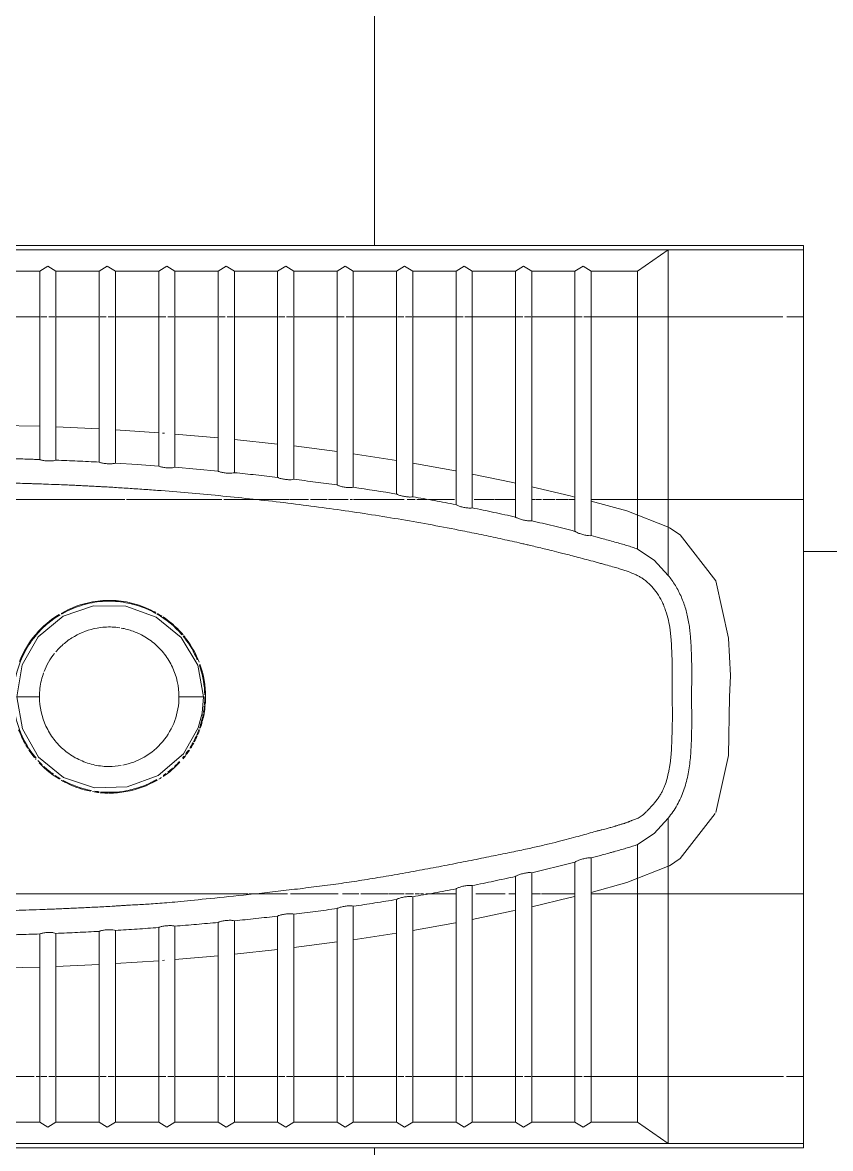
# Model space of a CAD drawing. Header units: millimetres. Extents: x -4000 to 187956, y -58990 to 162485.
# Drawn here: x 81328 to 81781, y 5565 to 6197 of the extents above; entities that cross this region are included whole.
import ezdxf

# ---------------------------------------------------------------- set-up
doc = ezdxf.new("R2010")
doc.units = ezdxf.units.MM
for name, color, linetype, lineweight in [('A-FLOR', 192, 'Continuous', 13), ('A-FLOR-PATT', 8, 'Continuous', 13), ('P-SANR-FIXT', 6, 'Continuous', 9)]:
    doc.layers.add(name, color=color, linetype=linetype, lineweight=lineweight)

# ---------------------------------------------------------------- blocks, each defined once
blk = doc.blocks.new('WCPan-SquattingPan-Vitra-ArkitektSeries-5952 - CMPX502N-V779-0_000')
at = {"layer": 'P-SANR-FIXT', "color": 252}
for p, q in [((-252.96, 212.38), (-252.96, -390.25)), ((252.96, -390.25), (252.96, 212.38)), ((-212.88, 41.17), (-212.88, 199.94)), ((212.95, 199.81), (212.95, 38.12)), ((110.55, 40.16), (110.55, 75.6)), ((-110.49, 68.7), (-110.49, -26.01)), ((152.19, 66.81), (151.63, 38.12)), ((-212.88, 38.12), (-212.88, 40.16)), ((110.55, -9.6), (110.55, 40.1)), ((-212.88, 34.16), (-212.88, 37.56)), ((-212.88, 29.59), (-212.88, 33)), ((212.95, 37.56), (212.95, 34.16)), ((212.95, 33), (212.95, 29.59)), ((-212.88, 4.77), (-212.88, 29.03)), ((-150.15, 4.79), (-151.27, 29.02)), ((151.27, 29.02), (150.15, 4.79)), ((212.95, 29.03), (212.95, 4.77)), ((-212.88, 0.8), (-212.88, 4.22)), ((212.95, 4.22), (212.95, 0.8)), ((-212.88, -3.77), (-212.88, -0.35)), ((-212.88, -28.59), (-212.88, -4.33)), ((-148.01, -28.61), (-149.63, -4.32)), ((149.63, -4.32), (148.01, -28.61)), ((212.95, -0.34), (212.95, -3.77)), ((212.95, -4.33), (212.95, -28.59)), ((110.55, -63.98), (110.55, -10.59)), ((-212.88, -32.57), (-212.88, -29.13)), ((-147.77, -31.77), (-147.85, -30.71)), ((-110.49, -26.21), (-110.49, -78.73)), ((147.85, -30.71), (147.77, -31.77)), ((212.95, -29.13), (212.95, -32.57)), ((-212.88, -37.13), (-212.88, -33.69)), ((-212.88, -61.94), (-212.88, -37.68)), ((-145.19, -61.94), (-147.31, -37.71)), ((147.31, -37.71), (145.19, -61.94)), ((212.95, -33.69), (212.95, -37.13)), ((212.95, -37.68), (212.95, -61.94)), ((0, -39.97), (0, -40.86)), ((-212.88, -65.93), (-212.88, -62.47)), ((212.95, -62.46), (212.95, -65.94)), ((-212.88, -70.5), (-212.88, -67.03)), ((110.55, -82.91), (110.55, -65.09)), ((212.95, -67.02), (212.95, -70.5)), ((-212.88, -95.3), (-212.88, -71.04)), ((-141.71, -95.3), (-144.31, -71.03)), ((144.31, -71.03), (141.71, -95.3)), ((212.95, -71.04), (212.95, -95.3)), ((-212.88, -99.3), (-212.88, -95.8)), ((-212.88, -103.87), (-212.88, -100.36)), ((212.95, -95.8), (212.95, -99.31)), ((212.95, -100.36), (212.95, -103.87)), ((-212.88, -128.65), (-212.88, -104.39)), ((-137.5, -128.65), (-140.63, -104.4)), ((140.63, -104.4), (137.5, -128.65)), ((212.95, -104.39), (212.95, -128.65)), ((-212.88, -132.68), (-212.88, -129.14)), ((212.95, -129.14), (212.95, -132.68)), ((-212.88, -137.24), (-212.88, -133.7)), ((-212.88, -162), (-212.88, -137.74)), ((-132.5, -162.01), (-136.22, -137.75)), ((136.22, -137.75), (132.5, -162.01)), ((212.95, -133.69), (212.95, -137.24)), ((212.95, -137.74), (212.95, -162)), ((-212.88, -166.05), (-212.88, -162.47)), ((212.95, -162.47), (212.95, -166.05)), ((-212.88, -170.61), (-212.88, -167.03)), ((-110.49, -170.26), (-110.49, -171.53)), ((212.95, -167.03), (212.95, -170.61)), ((-212.88, -195.36), (-212.88, -171.1)), ((-126.68, -195.02), (-130.99, -171.1)), ((130.99, -171.1), (126.68, -195)), ((212.95, -171.1), (212.95, -195.36)), ((-212.88, -199.43), (-212.88, -195.8)), ((-212.88, -203.99), (-212.88, -200.36)), ((212.95, -195.8), (212.95, -199.43)), ((212.95, -200.36), (212.95, -203.99)), ((-212.88, -228.71), (-212.88, -204.45)), ((212.95, -204.45), (212.95, -228.71)), ((-212.88, -232.8), (-212.88, -229.13)), ((212.95, -229.13), (212.95, -232.8)), ((-212.88, -237.36), (-212.88, -233.69)), ((-212.88, -262.07), (-212.88, -237.81)), ((212.95, -233.69), (212.95, -237.36)), ((212.95, -237.81), (212.95, -262.07)), ((-212.88, -266.18), (-212.88, -262.47)), ((212.95, -262.46), (212.95, -266.18)), ((-212.88, -270.74), (-212.88, -267.02)), ((-212.88, -379.12), (-212.88, -271.16)), ((-110.49, -271.16), (-110.49, -390.25)), ((110.55, -314.14), (110.55, -271.16)), ((212.95, -267.01), (212.95, -270.74)), ((212.95, -271.16), (212.95, -378.62)), ((110.55, -390.25), (110.55, -314.32)), ((64.91, -341.07), (32.93, -348.27)), ((-212.88, -390.25), (-212.88, -380.81)), ((212.95, -380.83), (212.95, -390.25)), ((-252.96, -390.25), (-250.56, -390.25)), ((250.56, -390.25), (252.96, -390.25))]:
    blk.add_line(p, q, dxfattribs=at)
at = {"layer": 'P-SANR-FIXT', "color": 250}
for p, q in [((-250.56, 77.95), (-250.56, -314.32)), ((250.56, -314.32), (250.56, 77.95)), ((-238.61, 63.05), (-238.61, 38.12)), ((238.61, 38.12), (238.61, 63.05)), ((-133, 38.12), (-238.61, 38.12)), ((0, 39.21), (0, 38.3)), ((238.61, 38.12), (133, 38.12)), ((-238.61, 29.03), (-132.67, 29.03)), ((-238.61, 29.03), (-238.61, 4.77)), ((132.67, 29.03), (238.61, 29.03)), ((238.61, 4.77), (238.61, 29.03)), ((-131.54, 4.77), (-238.61, 4.77)), ((238.61, 4.77), (131.54, 4.77)), ((-238.61, -4.33), (-131.02, -4.33)), ((-238.61, -4.33), (-238.61, -28.59)), ((131.02, -4.33), (238.61, -4.33)), ((238.61, -28.59), (238.61, -4.33)), ((-129.37, -28.59), (-238.61, -28.59)), ((238.61, -28.59), (129.37, -28.59)), ((-238.61, -37.68), (-128.66, -37.68)), ((-238.61, -37.68), (-238.61, -61.94)), ((128.66, -37.68), (238.61, -37.68)), ((238.61, -61.94), (238.61, -37.68)), ((-126.53, -61.94), (-238.61, -61.94)), ((238.61, -61.94), (126.53, -61.94)), ((-238.61, -71.04), (-125.64, -71.04)), ((-238.61, -71.04), (-238.61, -95.3)), ((125.63, -71.04), (238.61, -71.04)), ((238.61, -95.3), (238.61, -71.04)), ((-123, -95.3), (-238.61, -95.3)), ((238.61, -95.3), (123, -95.3)), ((-238.61, -104.39), (-121.92, -104.39)), ((-238.61, -104.39), (-238.61, -128.65)), ((121.91, -104.39), (238.61, -104.39)), ((238.61, -128.65), (238.61, -104.39)), ((-118.74, -128.65), (-238.61, -128.65)), ((238.61, -128.65), (118.75, -128.65)), ((-238.61, -137.74), (-117.44, -137.74)), ((-238.61, -137.74), (-238.61, -162)), ((117.45, -137.74), (238.61, -137.74)), ((238.61, -162), (238.61, -137.74)), ((-113.66, -162), (-238.61, -162)), ((238.61, -162), (113.67, -162)), ((-238.61, -171.1), (-112.13, -171.1)), ((-238.61, -195.36), (-238.61, -171.1)), ((112.13, -171.1), (238.61, -171.1)), ((238.61, -195.36), (238.61, -171.1)), ((-107.69, -195.36), (-238.61, -195.36)), ((238.61, -195.36), (107.69, -195.36)), ((-238.61, -204.45), (-105.9, -204.45)), ((-238.61, -204.45), (-238.61, -228.71)), ((105.9, -204.45), (238.61, -204.45)), ((238.61, -204.45), (238.61, -228.71)), ((-100.75, -228.71), (-238.61, -228.71)), ((238.61, -228.71), (100.75, -228.71)), ((-238.61, -237.81), (-98.67, -237.81)), ((-238.61, -237.81), (-238.61, -262.07)), ((98.67, -237.81), (238.61, -237.81)), ((238.61, -262.07), (238.61, -237.81)), ((-92.74, -262.07), (-238.61, -262.07)), ((238.61, -262.07), (92.74, -262.07)), ((-238.61, -271.16), (-90.37, -271.16)), ((-238.61, -271.16), (-238.61, -297.17)), ((90.37, -271.16), (238.61, -271.16)), ((238.61, -297.17), (238.61, -271.16)), ((-250.56, -314.32), (-238.61, -297.17)), ((-238.61, -297.17), (-82.82, -297.17)), ((82.82, -297.17), (238.61, -297.17)), ((238.61, -297.17), (250.56, -314.32)), ((-250.56, -390.25), (-250.56, -314.32)), ((-250.56, -314.32), (-68.02, -314.32)), ((250.56, -314.32), (68.02, -314.32)), ((250.56, -314.32), (250.56, -390.25)), ((250.56, -390.25), (-250.56, -390.25))]:
    blk.add_line(p, q, dxfattribs=at)
at = {"layer": 'P-SANR-FIXT', "color": 253}
for p, q in [((0, -54.66), (0, -54.43)), ((-110.49, -79.39), (-110.49, -100.9)), ((110.55, -101.56), (110.55, -83.11)), ((-110.49, -102.62), (-110.49, -111.62)), ((110.55, -112.6), (110.55, -101.9)), ((-110.49, -111.78), (-110.49, -129.27)), ((110.55, -123.01), (110.55, -113.71)), ((110.55, -134.93), (110.55, -123.75)), ((-110.49, -131.78), (-110.49, -140.79)), ((110.55, -137.32), (110.55, -135.93)), ((110.55, -148.62), (110.55, -137.83)), ((-110.49, -141.94), (-110.49, -157.48)), ((110.55, -166.21), (110.55, -148.92)), ((-110.49, -157.84), (-110.49, -166.2)), ((-110.49, -167.05), (-110.49, -170.26)), ((110.55, -172.42), (110.55, -168.05)), ((-110.49, -172.42), (-110.49, -174.86)), ((-110.49, -175.41), (-110.49, -177.07)), ((110.55, -179.1), (110.55, -173.3)), ((-110.49, -178.52), (-110.49, -179.97)), ((-110.49, -180.29), (-110.49, -195.36)), ((110.55, -194.42), (110.55, -179.98)), ((-110.49, -206.41), (-110.49, -223.02)), ((110.55, -216.97), (110.55, -205.52)), ((110.55, -228.71), (110.55, -217.24)), ((-110.49, -225), (-110.49, -228.71)), ((-110.49, -237.81), (-110.49, -242.75)), ((110.55, -239.63), (110.55, -237.81)), ((110.55, -243.28), (110.55, -239.87)), ((-110.49, -243.28), (-110.49, -261.67)), ((110.55, -250.97), (110.55, -244.06)), ((110.55, -258.37), (110.55, -251.55)), ((110.55, -262.07), (110.55, -258.87)), ((11.76, -349.37), (0.01, -348.78)), ((32.93, -348.27), (11.92, -349.37)), ((-212.88, -390.25), (-252.96, -390.25)), ((-110.49, -390.25), (-212.88, -390.25)), ((-110.49, -390.25), (110.55, -390.25)), ((212.95, -390.25), (110.55, -390.25)), ((212.95, -390.25), (252.96, -390.25))]:
    blk.add_line(p, q, dxfattribs=at)
at = {"layer": 'P-SANR-FIXT', "color": 254}
blk.add_line((0, -54.89), (0, -54.66), dxfattribs=at)
at = {"layer": 'P-SANR-FIXT', "color": 252, "flags": 128}
for points in [[(-151.63, 38.12), (-152.19, 66.81), (-144.85, 98.72), (-125.05, 124.81), (-97.11, 142.05), (-66.3, 151.6)], [(-119.78, -228.72), (-120.1, -227.29), (-124.85, -204.47)], [(124.85, -204.47), (120.1, -227.27), (119.78, -228.72)], [(-111.93, -262.08), (-112.6, -259.38), (-117.74, -237.83)], [(117.74, -237.83), (112.6, -259.36), (111.93, -262.08)], [(-94.87, -314.87), (-104.14, -291.23), (-109.75, -271.26)], [(109.75, -271.26), (104.15, -291.21), (94.87, -314.87)], [(-65.5, -340.78), (-90.77, -321.15), (-94.77, -315.04)], [(94.77, -315.04), (90.78, -321.14), (64.92, -341.06)], [(0.01, -348.78), (-32.91, -348.27), (-64.9, -341.07)]]:
    blk.add_lwpolyline(points, dxfattribs=at)
at = {"layer": 'P-SANR-FIXT', "color": 250, "flags": 128}
for points in [[(0, -53.77), (-9.27, -52.94), (-17.51, -50.68), (-31.97, -42.5), (-44.1, -28.22), (-50.58, -10.93), (-50.98, 7.48), (-45.36, 24.77), (-33.81, 38.73), (-18, 47.85), (0, 51.01)], [(0, 51.01), (17.83, 47.93), (33.56, 38.99), (45.09, 25.06), (50.96, 7.94), (50.77, -10.15), (44.67, -27.2), (33.31, -41.29), (17.8, -50.59), (0, -53.77)], [(-238.61, 38.12), (-241.4, 33.57), (-238.61, 29.03)], [(238.61, 29.03), (241.4, 33.57), (238.61, 38.12)], [(-238.61, 4.77), (-241.4, 0.22), (-238.61, -4.33)], [(238.61, -4.33), (241.4, 0.22), (238.61, 4.77)], [(129.37, -28.59), (130.24, -16.46), (131.02, -4.33)], [(-238.61, -28.59), (-241.4, -33.13), (-238.61, -37.68)], [(238.61, -37.68), (241.4, -33.13), (238.61, -28.59)], [(126.53, -61.94), (127.64, -49.82), (128.66, -37.68)], [(-238.61, -61.94), (-241.4, -66.49), (-238.61, -71.04)], [(238.61, -71.04), (241.4, -66.49), (238.61, -61.94)], [(-238.61, -95.3), (-241.4, -99.84), (-238.61, -104.39)], [(238.61, -104.39), (241.4, -99.84), (238.61, -95.3)], [(-238.61, -128.65), (-241.4, -133.2), (-238.61, -137.74)], [(238.61, -137.74), (241.4, -133.2), (238.61, -128.65)], [(-238.61, -162), (-241.4, -166.55), (-238.61, -171.1)], [(238.61, -171.1), (241.4, -166.55), (238.61, -162)], [(-238.61, -195.36), (-241.4, -199.91), (-238.61, -204.45)], [(238.61, -204.45), (241.4, -199.91), (238.61, -195.36)], [(-238.61, -228.71), (-241.4, -233.26), (-238.61, -237.81)], [(238.61, -237.81), (241.4, -233.26), (238.61, -228.71)], [(-238.61, -262.07), (-241.4, -266.61), (-238.61, -271.16)], [(238.61, -271.16), (241.4, -266.61), (238.61, -262.07)], [(-82.82, -297.17), (-76.59, -306.5), (-68.03, -314.31)], [(68.02, -314.32), (76.62, -306.47), (82.82, -297.17)]]:
    blk.add_lwpolyline(points, dxfattribs=at)
at = {"layer": 'P-SANR-FIXT', "color": 250}
blk.add_arc((-1176.21, 51.26), 1307.39, 350.61189, 351.68789, dxfattribs=at)
for points, knots in [([(0, -316.53), (-2.57, -316.65), (-6.63, -316.75), (-12.49, -316.73), (-17.03, -316.62), (-22.03, -316.49), (-27.44, -316.33), (-31.89, -316.08), (-35.25, -315.76), (-37.21, -315.49), (-38.69, -315.25), (-40.15, -315), (-42.63, -314.54), (-45.97, -313.77), (-49.1, -312.78), (-51.51, -311.78), (-53.28, -310.94), (-55.05, -309.93), (-57.41, -308.36), (-60.28, -306.11), (-62.85, -303.76), (-64.39, -302.23), (-65.18, -301.4), (-65.73, -300.82), (-66.22, -300.25), (-66.81, -299.51), (-67.67, -298.23), (-68.35, -296.82), (-68.87, -295.48), (-69.15, -294.67), (-69.37, -294.04), (-69.54, -293.58), (-69.69, -293.2), (-69.81, -292.91), (-69.94, -292.61), (-70.09, -292.26), (-70.31, -291.73), (-70.54, -291.12), (-70.78, -290.45), (-70.99, -289.81), (-71.19, -289.15), (-71.39, -288.44), (-71.61, -287.68), (-71.89, -286.73), (-72.14, -285.92), (-72.3, -285.45), (-72.45, -285.02), (-72.63, -284.48), (-72.87, -283.64), (-73.24, -282.3), (-73.68, -280.62), (-74.15, -278.85), (-74.56, -277.26), (-75.02, -275.49), (-75.69, -273.02), (-77.01, -268.32), (-79.26, -260.33), (-81.89, -250.19), (-84.17, -240.47), (-85.92, -232.4), (-87.84, -223.11), (-90.01, -212.53), (-92.31, -201.03), (-94.68, -188.88), (-97.05, -176.38), (-99.34, -163.8), (-101.12, -153.5), (-102.43, -145.49), (-103.34, -139.7), (-104.2, -133.91), (-105.33, -125.94), (-106.67, -115.71), (-108.18, -103.26), (-110.06, -86.83), (-112.11, -67.27), (-114.14, -47.68), (-115.47, -34.04), (-116.07, -25.77), (-116.42, -20.03), (-116.64, -15.92), (-116.84, -12.43), (-117.01, -9.49), (-117.15, -7.15), (-117.31, -4.76), (-117.5, -1.64), (-117.72, 2.21), (-117.96, 6.71), (-118.26, 12.58), (-118.59, 19.7), (-118.95, 27.84), (-119.28, 36.03), (-119.56, 44.17), (-119.79, 51.56), (-119.92, 57.74), (-120.01, 61.98), (-120.06, 64.86), (-120, 66.8), (-119.87, 68.43), (-119.72, 69.84), (-119.54, 71.34), (-119.29, 73.25), (-118.9, 75.6), (-118.22, 78.41), (-117.23, 81.3), (-115.87, 84.42), (-114.24, 87.67), (-112.35, 90.87), (-110.28, 93.84), (-107.97, 96.54), (-105.41, 99.11), (-103.13, 101.12), (-101.25, 102.65), (-100.05, 103.57), (-99.12, 104.27), (-98.24, 104.94), (-96.78, 106.05), (-94.76, 107.48), (-91.77, 109.17), (-87.62, 111.02), (-81.64, 113.31), (-74.48, 115.82), (-68.07, 117.83), (-62.99, 119.24), (-59.33, 120.14), (-55.74, 120.91), (-50.87, 121.81), (-44.72, 122.74), (-37.27, 123.6), (-29.83, 124.31), (-22.41, 124.89), (-12.48, 125.39), (-5, 125.49), (0, 125.43)], [-1, -1, -1, -1, -0.97619, -0.964286, -0.952381, -0.940476, -0.928571, -0.916667, -0.910714, -0.904762, -0.901786, -0.89881, -0.892857, -0.880952, -0.869048, -0.863095, -0.857143, -0.85119, -0.845238, -0.833333, -0.821429, -0.815476, -0.8125, -0.809524, -0.806548, -0.803571, -0.797619, -0.785714, -0.779762, -0.77381, -0.770833, -0.767857, -0.764881, -0.763393, -0.761905, -0.758929, -0.755952, -0.75, -0.744048, -0.738095, -0.732143, -0.72619, -0.720238, -0.714286, -0.708333, -0.702381, -0.696429, -0.690476, -0.684524, -0.678571, -0.672619, -0.669643, -0.666667, -0.66369, -0.660714, -0.654762, -0.642857, -0.630952, -0.625, -0.619048, -0.613095, -0.607143, -0.60119, -0.595238, -0.589286, -0.583333, -0.577381, -0.574405, -0.571429, -0.568452, -0.565476, -0.559524, -0.553571, -0.547619, -0.535714, -0.52381, -0.511905, -0.5, -0.494048, -0.488095, -0.482143, -0.479167, -0.47619, -0.473214, -0.470238, -0.464286, -0.458333, -0.452381, -0.440476, -0.428571, -0.416667, -0.404762, -0.392857, -0.380952, -0.369048, -0.357143, -0.345238, -0.339286, -0.333333, -0.327381, -0.321429, -0.309524, -0.297619, -0.285714, -0.27381, -0.261905, -0.25, -0.238095, -0.22619, -0.214286, -0.202381, -0.196429, -0.190476, -0.1875, -0.184524, -0.178571, -0.166667, -0.154762, -0.142857, -0.130952, -0.119048, -0.107143, -0.10119, -0.095238, -0.089286, -0.083333, -0.071429, -0.059524, -0.047619, -0.035714, -0.02381, 0, 0, 0, 0]), ([(0, 125.43), (5.34, 125.43), (13.8, 125.28), (25.48, 124.65), (34.36, 123.93), (43.13, 122.93), (51.71, 121.64), (60.17, 120.01), (68.57, 117.97), (76.78, 115.45), (84.8, 112.37), (91.35, 109.16), (96.35, 106.18), (99.91, 103.74), (103.38, 100.99), (107.85, 96.84), (112.84, 90.74), (116.21, 84.15), (117.97, 79.09), (118.88, 75.48), (119.45, 72.3), (119.77, 69.47), (119.93, 66.83), (119.98, 64.71), (119.99, 63.03), (119.99, 62.01), (119.98, 61.16), (119.97, 60.06), (119.93, 58.25), (119.86, 55.26), (119.75, 51.42), (119.64, 47.54), (119.53, 44.03), (119.42, 40.71), (119.29, 36.98), (119.11, 31.92), (118.92, 26.93), (118.73, 22.47), (118.58, 19.03), (118.44, 16.16), (118.31, 13.45), (118.19, 10.96), (118.07, 8.66), (117.96, 6.69), (117.85, 4.57), (117.69, 1.79), (117.49, -1.72), (117.23, -5.98), (116.95, -10.31), (116.66, -14.74), (116.26, -20.61), (115.51, -30.84), (114.35, -45.2), (112.27, -68.07), (109.21, -96.69), (105.5, -125.36), (102.12, -148.02), (99.36, -165), (96.36, -181.94), (93.51, -196.84), (91.28, -207.81), (89.79, -214.88), (88.65, -220.17), (87.48, -225.47), (86.49, -229.85), (85.66, -233.44), (84.91, -236.67), (84.11, -240.05), (83.22, -243.76), (82.25, -247.78), (81.22, -251.94), (80.18, -256.07), (79.26, -259.65), (78.18, -263.8), (76.91, -268.61), (75.82, -272.63), (74.96, -275.78), (74.1, -278.92), (73.15, -282.36), (72.21, -285.67), (71.41, -288.37), (70.37, -291.52), (69.25, -294.43), (68.05, -296.98), (67.13, -298.69), (66.09, -300.32), (64.44, -302.55), (61.91, -305.27), (58.14, -308.26), (54.39, -310.43), (51.04, -311.95), (47.42, -313.32), (42.84, -314.6), (38.33, -315.36), (34.88, -315.75), (31.62, -316.04), (27.15, -316.34), (22.37, -316.52), (18.42, -316.6), (14.39, -316.65), (9.97, -316.64), (5.12, -316.57), (1.82, -316.53), (0, -316.53)], [0, 0, 0, 0, 0.029412, 0.044118, 0.058824, 0.073529, 0.088235, 0.102941, 0.117647, 0.132353, 0.147059, 0.161765, 0.169118, 0.176471, 0.183824, 0.191176, 0.205882, 0.220588, 0.227941, 0.235294, 0.242647, 0.25, 0.257353, 0.264706, 0.268382, 0.272059, 0.273897, 0.275735, 0.279412, 0.283088, 0.286765, 0.290441, 0.292279, 0.294118, 0.297794, 0.301471, 0.308824, 0.316176, 0.323529, 0.330882, 0.338235, 0.345588, 0.349265, 0.352941, 0.356618, 0.360294, 0.367647, 0.375, 0.382353, 0.389706, 0.397059, 0.411765, 0.441176, 0.470588, 0.529412, 0.588235, 0.617647, 0.647059, 0.676471, 0.705882, 0.724265, 0.733456, 0.742647, 0.751838, 0.761029, 0.765625, 0.770221, 0.779412, 0.788603, 0.797794, 0.806985, 0.811581, 0.816176, 0.820772, 0.825368, 0.829963, 0.832261, 0.834559, 0.839154, 0.84375, 0.848346, 0.852941, 0.862132, 0.866728, 0.871324, 0.875919, 0.880515, 0.889706, 0.898897, 0.908088, 0.912684, 0.917279, 0.926471, 0.935662, 0.940257, 0.944853, 0.954044, 0.963235, 0.967831, 0.972426, 0.981618, 0.990809, 1, 1, 1, 1]), ([(-133.65, 63.06), (-133.65, 61.03), (-133.61, 58.03), (-133.49, 53.87), (-133.37, 49.49), (-133.2, 44.17), (-133.07, 40.1), (-133, 38.12)], [0, 0, 0, 0, 0.25, 0.375, 0.5, 0.75, 1, 1, 1, 1]), ([(133, 38.12), (133.02, 38.49), (133.05, 39.59), (133.13, 41.91), (133.21, 44.37), (133.3, 47.23), (133.41, 50.94), (133.53, 55.18), (133.61, 58.72), (133.65, 60.9), (133.65, 62.09), (133.65, 62.73), (133.65, 63.05)], [0, 0, 0, 0, 0.125, 0.25, 0.3125, 0.375, 0.5, 0.625, 0.75, 0.875, 0.9375, 1, 1, 1, 1]), ([(-132.67, 29.03), (-132.53, 29.34), (-132.3, 30.29), (-132.15, 32.41), (-132.24, 34.77), (-132.49, 36.52), (-132.77, 37.58), (-132.92, 37.97), (-133, 38.12)], [0, 0, 0, 0, 0.2, 0.4, 0.6, 0.8, 0.9, 1, 1, 1, 1]), ([(-39.13, -0.84), (-39.13, -0.27), (-39.06, 3.14), (-38.06, 9.35), (-34.93, 17.36), (-30.2, 24.53), (-24.02, 30.46), (-14.2, 36.38), (-5.7, 38.33), (0, 38.3)], [0.5, 0.5, 0.5, 0.5, 0.5138889, 0.5833333, 0.6527778, 0.7222222, 0.7916667, 0.8611111, 1, 1, 1, 1]), ([(133, 38.12), (132.92, 37.97), (132.77, 37.58), (132.49, 36.52), (132.24, 34.77), (132.15, 32.41), (132.3, 30.29), (132.53, 29.34), (132.67, 29.03)], [0, 0, 0, 0, 0.1, 0.2, 0.4, 0.6, 0.8, 1, 1, 1, 1]), ([(29.95, 24.32), (31.4, 22.57), (35.32, 16.94), (38.7, 7.72), (39.32, -1.11), (38.89, -5.34), (38.67, -6.73)], [0.2777778, 0.2777778, 0.2777778, 0.2777778, 0.3333333, 0.4444444, 0.5138889, 0.5482288, 0.5482288, 0.5482288, 0.5482288]), ([(-131.02, -4.33), (-130.88, -4.01), (-130.67, -3.06), (-130.57, -0.94), (-130.71, 1.43), (-131, 3.17), (-131.29, 4.22), (-131.45, 4.61), (-131.54, 4.77)], [0, 0, 0, 0, 0.2, 0.4, 0.6, 0.8, 0.9, 1, 1, 1, 1]), ([(131.54, 4.77), (131.46, 4.61), (131.3, 4.22), (131.07, 3.43), (130.89, 2.48), (130.69, 1.04), (130.57, -0.93), (130.67, -3.06), (130.88, -4.01), (131.02, -4.33)], [0, 0, 0, 0, 0.1, 0.2, 0.3, 0.4, 0.6, 0.8, 1, 1, 1, 1]), ([(0, -39.97), (-9.12, -40.02), (-22.72, -35.02), (-34.35, -20.99), (-37.52, -12.61), (-38.37, -8.4)], [0, 0, 0, 0, 0.2222222, 0.3333333, 0.437997, 0.437997, 0.437997, 0.437997]), ([(36.73, -14.2), (36.14, -15.81), (34.3, -19.99), (30.2, -26.2), (24.02, -32.13), (14.2, -38.06), (5.7, -40), (0, -39.97)], [0.6111111, 0.6111111, 0.6111111, 0.6111111, 0.6527778, 0.7222222, 0.7916667, 0.8611111, 1, 1, 1, 1]), ([(-128.66, -37.68), (-128.54, -37.37), (-128.35, -36.41), (-128.29, -34.28), (-128.48, -31.92), (-128.8, -30.18), (-129.12, -29.13), (-129.29, -28.74), (-129.37, -28.59)], [0, 0, 0, 0, 0.2, 0.4, 0.6, 0.8, 0.9, 1, 1, 1, 1]), ([(129.37, -28.59), (129.28, -28.74), (129.12, -29.13), (128.88, -29.92), (128.67, -30.87), (128.44, -32.31), (128.29, -34.28), (128.34, -36.41), (128.54, -37.37), (128.66, -37.68)], [0, 0, 0, 0, 0.1, 0.2, 0.3, 0.4, 0.6, 0.8, 1, 1, 1, 1]), ([(-125.64, -71.04), (-125.52, -70.72), (-125.34, -69.76), (-125.33, -67.63), (-125.56, -65.26), (-125.92, -63.53), (-126.26, -62.49), (-126.44, -62.1), (-126.53, -61.94)], [0, 0, 0, 0, 0.2, 0.4, 0.6, 0.8, 0.9, 1, 1, 1, 1]), ([(126.53, -61.94), (126.43, -62.1), (126.26, -62.48), (126, -63.27), (125.78, -64.22), (125.52, -65.66), (125.32, -67.62), (125.34, -69.76), (125.51, -70.72), (125.63, -71.04)], [0, 0, 0, 0, 0.1, 0.2, 0.3, 0.4, 0.6, 0.8, 1, 1, 1, 1]), ([(-121.92, -104.39), (-121.8, -104.07), (-121.65, -103.11), (-121.68, -100.97), (-121.97, -98.61), (-122.36, -96.88), (-122.73, -95.84), (-122.91, -95.45), (-123, -95.3)], [0, 0, 0, 0, 0.2, 0.4, 0.6, 0.8, 0.9, 1, 1, 1, 1]), ([(123, -95.3), (122.9, -95.45), (122.72, -95.84), (122.45, -96.62), (122.2, -97.57), (121.92, -99), (121.68, -100.97), (121.65, -103.11), (121.8, -104.07), (121.91, -104.39)], [0, 0, 0, 0, 0.1, 0.2, 0.3, 0.4, 0.6, 0.8, 1, 1, 1, 1]), ([(-117.44, -137.74), (-117.33, -137.43), (-117.2, -136.46), (-117.28, -134.31), (-117.57, -132.35), (-117.89, -130.92), (-118.16, -129.97), (-118.45, -129.19), (-118.64, -128.81), (-118.74, -128.65)], [0, 0, 0, 0, 0.2, 0.4, 0.6, 0.7, 0.8, 0.9, 1, 1, 1, 1]), ([(118.75, -128.65), (118.65, -128.81), (118.46, -129.19), (118.17, -129.97), (117.9, -130.92), (117.66, -131.99), (117.47, -133.13), (117.28, -134.67), (117.21, -136.46), (117.34, -137.43), (117.45, -137.74)], [0, 0, 0, 0, 0.1, 0.2, 0.3, 0.4, 0.5, 0.6, 0.8, 1, 1, 1, 1]), ([(-112.13, -171.1), (-112.03, -170.78), (-111.92, -169.81), (-112.06, -167.65), (-112.4, -165.69), (-112.75, -164.27), (-113.05, -163.33), (-113.36, -162.55), (-113.56, -162.16), (-113.66, -162)], [0, 0, 0, 0, 0.2, 0.4, 0.6, 0.7, 0.8, 0.9, 1, 1, 1, 1]), ([(113.67, -162), (113.57, -162.16), (113.37, -162.55), (113.06, -163.33), (112.76, -164.27), (112.5, -165.34), (112.27, -166.47), (112.04, -168.01), (111.93, -169.81), (112.03, -170.78), (112.13, -171.1)], [0, 0, 0, 0, 0.1, 0.2, 0.3, 0.4, 0.5, 0.6, 0.8, 1, 1, 1, 1]), ([(-105.9, -204.45), (-105.81, -204.13), (-105.73, -203.15), (-105.9, -201.35), (-106.17, -199.82), (-106.42, -198.68), (-106.72, -197.62), (-107.04, -196.68), (-107.37, -195.9), (-107.59, -195.51), (-107.69, -195.36)], [0, 0, 0, 0, 0.2, 0.4, 0.5, 0.6, 0.7, 0.8, 0.9, 1, 1, 1, 1]), ([(107.69, -195.36), (107.59, -195.51), (107.37, -195.9), (107.04, -196.68), (106.72, -197.62), (106.42, -198.68), (106.17, -199.82), (105.9, -201.35), (105.73, -203.15), (105.81, -204.13), (105.9, -204.45)], [0, 0, 0, 0, 0.1, 0.2, 0.3, 0.4, 0.5, 0.6, 0.8, 1, 1, 1, 1]), ([(-98.67, -237.81), (-98.59, -237.48), (-98.54, -236.5), (-98.77, -234.69), (-99.08, -233.16), (-99.37, -232.03), (-99.7, -230.97), (-100.05, -230.03), (-100.41, -229.26), (-100.64, -228.87), (-100.75, -228.71)], [0, 0, 0, 0, 0.2, 0.4, 0.5, 0.6, 0.7, 0.8, 0.9, 1, 1, 1, 1]), ([(100.75, -228.71), (100.64, -228.87), (100.41, -229.26), (100.05, -230.03), (99.7, -230.97), (99.38, -232.03), (99.08, -233.16), (98.77, -234.69), (98.54, -236.5), (98.59, -237.48), (98.67, -237.81)], [0, 0, 0, 0, 0.1, 0.2, 0.3, 0.4, 0.5, 0.6, 0.8, 1, 1, 1, 1]), ([(-98.67, -237.81), (-97.73, -241.85), (-96.29, -247.92), (-94.28, -256.05), (-93.25, -260.12), (-92.74, -262.07)], [0, 0, 0, 0, 0.5, 0.75, 1, 1, 1, 1]), ([(-90.37, -271.16), (-90.29, -270.84), (-90.27, -269.84), (-90.56, -268.03), (-90.93, -266.5), (-91.26, -265.37), (-91.62, -264.32), (-92, -263.39), (-92.39, -262.61), (-92.63, -262.22), (-92.74, -262.07)], [0, 0, 0, 0, 0.2, 0.4, 0.5, 0.6, 0.7, 0.8, 0.9, 1, 1, 1, 1]), ([(92.74, -262.07), (92.63, -262.22), (92.39, -262.61), (92, -263.38), (91.62, -264.32), (91.26, -265.37), (90.93, -266.5), (90.56, -268.03), (90.27, -269.84), (90.29, -270.84), (90.37, -271.16)], [0, 0, 0, 0, 0.1, 0.2, 0.3, 0.4, 0.5, 0.6, 0.8, 1, 1, 1, 1]), ([(-90.36, -271.16), (-90.12, -272.1), (-89.59, -274.06), (-88.71, -277.32), (-87.87, -280.39), (-87.13, -283.06), (-86.45, -285.52), (-85.65, -288.38), (-84.44, -292.51), (-83.52, -295.32), (-82.82, -297.17)], [0, 0, 0, 0, 0.125, 0.25, 0.375, 0.4375, 0.5, 0.625, 0.75, 1, 1, 1, 1]), ([(82.82, -297.17), (83.19, -296.17), (83.9, -294.18), (84.83, -291.21), (85.76, -288.01), (86.74, -284.5), (87.81, -280.6), (89.16, -275.66), (89.96, -272.69), (90.37, -271.16)], [0, 0, 0, 0, 0.125, 0.25, 0.375, 0.5, 0.625, 0.75, 1, 1, 1, 1]), ([(-68.03, -314.31), (-65.74, -316.27), (-60.79, -319.64), (-52.79, -323.22), (-45.65, -325.2), (-39.97, -326.19), (-35.43, -326.72), (-30.78, -327.09), (-26.09, -327.34), (-21.34, -327.5), (-16.54, -327.58), (-12.03, -327.59), (-6.41, -327.54), (-2.54, -327.48), (0, -327.48)], [0, 0, 0, 0, 0.125, 0.25, 0.375, 0.4375, 0.5, 0.5625, 0.625, 0.6875, 0.75, 0.8125, 0.875, 1, 1, 1, 1]), ([(0, -327.48), (2.52, -327.48), (5.85, -327.54), (10.4, -327.58), (14, -327.59), (17.77, -327.56), (21.35, -327.49), (24.76, -327.39), (28.16, -327.24), (31.64, -327.02), (34.43, -326.79), (36.62, -326.57), (38.99, -326.3), (43.33, -325.66), (48.02, -324.57), (52.47, -323.14), (55.92, -321.79), (59.29, -320.2), (63.48, -317.84), (66.31, -315.78), (68.02, -314.32)], [0, 0, 0, 0, 0.1, 0.15, 0.2, 0.25, 0.3, 0.35, 0.4, 0.45, 0.5, 0.525, 0.55, 0.6, 0.7, 0.75, 0.8, 0.85, 0.9, 1, 1, 1, 1])]:
    blk.add_open_spline(points, degree=3, knots=knots, dxfattribs=at)
at = {"layer": 'P-SANR-FIXT', "color": 253}
for points in [[(-34.44, 40.22), (-29.68, 44.23), (-18.67, 50.53), (-6.24, 52.8), (0, 52.76)], [(-34.1, 40.51), (-33.66, 40.87), (-33.23, 41.22), (-32.78, 41.56)], [(0, 39.21), (0, 39.25), (0, 39.34), (0, 39.48)], [(34.44, 40.22), (34.06, 40.55), (33.67, 40.86), (33.27, 41.18)], [(-33.28, -42.84), (-33.67, -42.53), (-34.06, -42.22), (-34.44, -41.89)], [(0, -41.15), (0, -40.99), (0, -40.9), (0, -40.86)], [(32.79, -43.23), (33.2, -42.91), (33.61, -42.59), (34, -42.26)], [(16.18, -51.92), (16.67, -51.77), (17.17, -51.6), (17.66, -51.43)]]:
    blk.add_open_spline(points, degree=3, dxfattribs=at)
at = {"layer": 'P-SANR-FIXT', "color": 252}
for points, knots in [([(34.5, 40.17), (33.89, 40.69), (30.22, 43.63), (19.45, 50.13), (7.8, 52.8), (0, 52.76)], [0.7772937, 0.7772937, 0.7772937, 0.7772937, 0.7916667, 0.8611111, 1, 1, 1, 1]), ([(-26.58, 46.21), (-25.35, 46.9), (-22.7, 48.26), (-19.95, 49.41), (-18.47, 49.95)], [0.8362703, 0.8362703, 0.8362703, 0.8362703, 0.86111111, 0.88888889, 0.88888889, 0.88888889, 0.88888889]), ([(33.27, 41.18), (33.06, 41.35), (29.76, 43.91), (25.12, 46.71), (20.41, 48.72), (19.28, 49.16)], [0.78673632, 0.78673632, 0.78673632, 0.78673632, 0.79166667, 0.86111111, 0.88277509, 0.88277509, 0.88277509, 0.88277509]), ([(19.68, 49.49), (25.14, 47.35), (30.42, 44.24), (35.01, 40.34), (35.15, 40.23)], [0.1186829, 0.1186829, 0.1186829, 0.1186829, 0.2222222, 0.2253546, 0.2253546, 0.2253546, 0.2253546]), ([(-46.3, 26.95), (-44.84, 29.39), (-42, 33.43), (-38.64, 37.01), (-37.13, 38.43)], [0.67191093, 0.67191093, 0.67191093, 0.67191093, 0.72222222, 0.7588111, 0.7588111, 0.7588111, 0.7588111]), ([(-34.19, 41.03), (-33.76, 41.37), (-32.37, 42.47), (-30.92, 43.5), (-29.9, 44.18)], [0.78197225, 0.78197225, 0.78197225, 0.78197225, 0.79166667, 0.81333197, 0.81333197, 0.81333197, 0.81333197]), ([(45.9, 26.73), (44.46, 29.15), (41.12, 33.89), (37.04, 38.01), (34.79, 39.93)], [0.6720379, 0.6720379, 0.6720379, 0.6720379, 0.7222222, 0.7750486, 0.7750486, 0.7750486, 0.7750486]), ([(-53.01, 9.52), (-52.77, 10.73), (-51.58, 15.77), (-49.4, 21.35), (-47.14, 25.49), (-46.75, 26.18)], [0.5614195, 0.5614195, 0.5614195, 0.5614195, 0.5833333, 0.6527778, 0.6666667, 0.6666667, 0.6666667, 0.6666667]), ([(46.69, -27.03), (49.62, -21.78), (53.02, -12.32), (53.99, 1.52), (52.12, 13.12), (48.98, 21.16), (46.74, 25.27), (46.35, 25.95)], [0.3373252, 0.3373252, 0.3373252, 0.3373252, 0.4444444, 0.5138889, 0.5833333, 0.6527778, 0.6666667, 0.6666667, 0.6666667, 0.6666667]), ([(46.75, 26.17), (49.88, 20.72), (53.46, 10.97), (54.45, -3.21), (52.56, -14.92), (49.52, -22.72), (47.45, -26.59), (47.23, -26.99)], [0.3333333, 0.3333333, 0.3333333, 0.3333333, 0.4444444, 0.5138889, 0.5833333, 0.6527778, 0.6609006, 0.6609006, 0.6609006, 0.6609006]), ([(-54.05, -0.43), (-54.04, 0.22), (-54, 1.76), (-53.89, 3.29), (-53.81, 4.18)], [0.50234719, 0.50234719, 0.50234719, 0.50234719, 0.51388889, 0.52960305, 0.52960305, 0.52960305, 0.52960305]), ([(-52.75, -10.13), (-53.17, -7.83), (-53.71, -3.14), (-53.59, 1.57), (-53.37, 3.93)], [-0.55555556, -0.55555556, -0.55555556, -0.55555556, -0.51388889, -0.47161469, -0.47161469, -0.47161469, -0.47161469]), ([(-46.36, -27.62), (-46.74, -26.94), (-48.98, -22.83), (-51.23, -17.08), (-52.43, -11.85), (-52.7, -10.41)], [-0.6666667, -0.6666667, -0.6666667, -0.6666667, -0.6527778, -0.5833333, -0.5572924, -0.5572924, -0.5572924, -0.5572924]), ([(44.78, -31.02), (43.73, -32.6), (40.71, -36.65), (37.14, -40.23), (34.73, -42.25)], [0.68865326, 0.68865326, 0.68865326, 0.68865326, 0.72222222, 0.77777778, 0.77777778, 0.77777778, 0.77777778]), ([(-39.88, -36.62), (-40.27, -36.19), (-41.08, -35.25), (-41.85, -34.29), (-42.24, -33.78)], [-0.73270712, -0.73270712, -0.73270712, -0.73270712, -0.72222222, -0.7107225, -0.7107225, -0.7107225, -0.7107225]), ([(34.27, -42.63), (33.82, -43), (30.28, -45.8), (25.31, -48.8), (20.53, -50.84), (19.36, -51.29)], [0.7813579, 0.7813579, 0.7813579, 0.7813579, 0.7916667, 0.8611111, 0.8833312, 0.8833312, 0.8833312, 0.8833312]), ([(-21.81, -49.78), (-22.09, -49.65), (-23.25, -49.12), (-24.4, -48.55), (-25.26, -48.08)], [-0.86652136, -0.86652136, -0.86652136, -0.86652136, -0.86111111, -0.84368511, -0.84368511, -0.84368511, -0.84368511])]:
    blk.add_open_spline(points, degree=3, knots=knots, dxfattribs=at)
at = {"layer": 'P-SANR-FIXT', "color": 250}
for points in [[(0, 39.48), (0, 39.62), (0, 40), (0, 40.89), (0, 42.06), (0, 43.48), (0, 45.13), (0, 46.96), (0, 48.93), (0, 50.32), (0, 51.01)], [(0, 38.3), (3.15, 38.32), (6.29, 37.93), (9.34, 37.18)], [(14.07, 35.68), (17.72, 34.27), (21.16, 32.32), (24.23, 29.9)], [(-132.67, 29.03), (-132.51, 24.99), (-132.16, 16.9), (-131.75, 8.81), (-131.54, 4.77)], [(131.54, 4.77), (131.77, 8.86), (132.17, 16.89), (132.51, 24.93), (132.67, 29.03)], [(-131.02, -4.33), (-130.78, -8.36), (-130.26, -16.46), (-129.68, -24.55), (-129.37, -28.59)], [(-128.66, -37.68), (-128.34, -41.67), (-127.65, -49.83), (-126.91, -57.92), (-126.53, -61.94)], [(0, -53.77), (0, -53.03), (0, -51.54), (0, -49.4), (0, -47.4), (0, -45.58), (0, -44.01), (0, -42.72), (0, -41.73), (0, -41.3), (0, -41.15)], [(-125.64, -71.04), (-125.23, -75.08), (-124.38, -83.17), (-123.47, -91.26), (-123, -95.3)], [(123, -95.3), (123.47, -91.26), (124.37, -83.17), (125.22, -75.08), (125.63, -71.04)], [(-121.92, -104.39), (-121.42, -108.44), (-120.4, -116.53), (-119.3, -124.61), (-118.74, -128.65)], [(118.75, -128.65), (119.31, -124.61), (120.4, -116.53), (121.42, -108.44), (121.91, -104.39)], [(-117.44, -137.75), (-116.85, -141.8), (-115.62, -149.89), (-114.33, -157.97), (-113.66, -162.01)], [(-112.13, -171.1), (-111.43, -175.15), (-109.99, -183.25), (-108.47, -191.32), (-107.69, -195.36)], [(107.69, -195.36), (108.47, -191.32), (109.99, -183.24), (111.43, -175.15), (112.13, -171.1)], [(-105.9, -204.45), (-105.08, -208.51), (-103.41, -216.6), (-101.65, -224.68), (-100.75, -228.71)], [(100.75, -228.71), (101.65, -224.68), (103.41, -216.6), (105.08, -208.51), (105.9, -204.45)], [(92.74, -262.07), (93.78, -258.04), (95.8, -249.96), (97.73, -241.86), (98.67, -237.81)]]:
    blk.add_open_spline(points, degree=3, dxfattribs=at)
at = {"layer": 'P-SANR-FIXT', "color": 252}
for points in [[(-32.78, 41.56), (-29.31, 44.24), (-25.5, 46.49), (-21.47, 48.25)], [(-28.87, 44.85), (-28.26, 45.23), (-27.64, 45.6), (-27.01, 45.96)], [(-38.19, 36.75), (-37.39, 37.57), (-36.55, 38.37), (-35.69, 39.14)], [(-35.15, 40.23), (-35.01, 40.34), (-34.87, 40.46), (-34.73, 40.57)], [(35.16, 40.21), (39.48, 36.5), (43.19, 32.09), (46.13, 27.22)], [(-43.45, 30.46), (-42.1, 32.35), (-40.63, 34.15), (-39.05, 35.85)], [(9.34, 37.18), (10.71, 36.84), (12.06, 36.43), (13.38, 35.94)], [(-46.07, 26.44), (-45.46, 27.46), (-44.82, 28.47), (-44.15, 29.46)], [(25.14, 29.16), (26.88, 27.69), (28.49, 26.07), (29.95, 24.32)], [(-52.62, 9.14), (-51.55, 14.65), (-49.62, 20), (-46.92, 24.93)], [(-53.75, 4.75), (-53.61, 6.02), (-53.43, 7.28), (-53.2, 8.54)], [(-53.29, 4.75), (-53.19, 5.6), (-53.08, 6.46), (-52.94, 7.31)], [(-53.2, -10.2), (-53.76, -7.11), (-54.05, -3.97), (-54.05, -0.83)], [(-38.52, -7.63), (-38.92, -5.39), (-39.13, -3.11), (-39.13, -0.84)], [(-46.75, -27.84), (-49.88, -22.39), (-52.08, -16.39), (-53.2, -10.2)], [(38.52, -7.62), (38.32, -8.74), (37.81, -10.96), (37.12, -13.13), (36.73, -14.2)], [(-45.28, -30.25), (-45.61, -29.74), (-45.94, -29.22), (-46.25, -28.69)], [(-36.72, -40.49), (-39.76, -37.66), (-42.47, -34.47), (-44.78, -31.02)], [(-43.08, -32.66), (-43.47, -32.13), (-43.85, -31.59), (-44.22, -31.04)], [(34.8, -41.6), (39.41, -37.65), (43.32, -32.89), (46.36, -27.62)], [(46.75, -27.85), (46.25, -28.71), (45.74, -29.56), (45.2, -30.39)], [(-36.39, -40.18), (-37.32, -39.32), (-38.22, -38.43), (-39.08, -37.5)], [(-32.89, -43.73), (-33.52, -43.25), (-34.14, -42.75), (-34.74, -42.24)], [(-29.91, -45.85), (-30.76, -45.29), (-31.6, -44.7), (-32.42, -44.08)], [(-29.89, -45.31), (-30.72, -44.76), (-31.53, -44.18), (-32.32, -43.58)], [(20.77, -50.23), (25.06, -48.42), (29.12, -46.07), (32.79, -43.23)], [(-25.99, -48.22), (-26.98, -47.68), (-27.95, -47.11), (-28.9, -46.51)], [(-25.67, -47.87), (-26.74, -47.28), (-27.8, -46.66), (-28.83, -46)], [(-22.06, -50.16), (-23.17, -49.67), (-24.27, -49.13), (-25.35, -48.56)], [(-18.48, -51.62), (-19.49, -51.25), (-20.49, -50.85), (-21.48, -50.42)], [(-18.32, -51.19), (-19.37, -50.81), (-20.41, -50.39), (-21.43, -49.94)], [(-13.96, -53.05), (-15.2, -52.72), (-16.43, -52.34), (-17.65, -51.91)], [(-13.68, -52.66), (-15, -52.3), (-16.31, -51.9), (-17.6, -51.45)], [(-11.25, -53.24), (-12, -53.08), (-12.75, -52.9), (-13.5, -52.7)], [(-9.49, -54.06), (-10.83, -53.82), (-12.15, -53.53), (-13.46, -53.18)], [(-9.64, -53.57), (-10.09, -53.48), (-10.54, -53.4), (-10.98, -53.3)], [(-4.98, -54.67), (-6.45, -54.54), (-7.91, -54.34), (-9.36, -54.08)], [(-7.66, -53.89), (-8.08, -53.83), (-8.49, -53.77), (-8.9, -53.7)], [(-4.82, -54.23), (-5.7, -54.15), (-6.59, -54.05), (-7.47, -53.92)], [(0, -54.43), (-1.54, -54.44), (-3.08, -54.38), (-4.61, -54.25)], [(0, -54.89), (-1.47, -54.9), (-2.93, -54.84), (-4.4, -54.72)], [(18.2, -51.72), (12.37, -53.82), (6.2, -54.92), (0, -54.89)], [(1.16, -54.42), (6.26, -54.34), (11.32, -53.47), (16.18, -51.92)]]:
    blk.add_open_spline(points, degree=3, dxfattribs=at)
blk = doc.blocks.new('CMF2_NHAXUONG_A_rvt-1-0_000')
at = {"layer": 'A-FLOR-PATT', "lineweight": 9}
h = blk.add_hatch(dxfattribs=at)
h.set_pattern_fill('FP_26', color=252, style=0, pattern_type=2)
h.set_pattern_definition([(270, (159525.1, 137899.7), (600, 4e-14), []), (0, (159525.1, 137899.7), (0, 600), [])])
h.paths.add_polyline_path([(153350, 499.64), (154799.88, 499.64), (154799.88, 5749.54), (153550, 5749.54), (153550, 4899.28), (153349.79, 4899.28), (153349.99, 751.94)])
h.paths.add_polyline_path([(160850.16, 499.64), (165000, 499.64), (165000, 999.28), (165499.79, 999.28), (165499.79, 1749.49), (160850.16, 1749.49), (160850.16, 751.94)])
h.paths.add_polyline_path([(161612.4, 692.63), (161106.49, 692.63), (161106.49, 1295.25), (161612.4, 1295.25), (161612.4, 751.94)])
h.paths.add_polyline_path([(162656.18, 692.63), (162150.27, 692.63), (162150.27, 1295.25), (162656.18, 1295.25), (162656.18, 751.94)])
h.paths.add_polyline_path([(164268.71, 692.63), (164268.71, 1295.25), (164774.62, 1295.25), (164774.62, 692.63)])
h.paths.add_polyline_path([(163221.93, 692.63), (163221.93, 1295.25), (163727.84, 1295.25), (163727.84, 692.63)])
h.paths.add_polyline_path([(153537.16, 761.69), (153537.16, 1267.6), (154139.79, 1267.6), (154139.79, 761.69), (153612.16, 761.69)])
h.paths.add_polyline_path([(153537.16, 1846.69), (153537.16, 2352.6), (154139.79, 2352.6), (154139.79, 1846.69), (153612.16, 1846.69)])
h.paths.add_polyline_path([(154139.79, 2871.7), (153537.16, 2871.7), (153537.16, 3377.61), (154139.79, 3377.61), (154139.79, 2942)])
h.paths.add_polyline_path([(162682.15, 3699.39), (165499.79, 3699.39), (165499.79, 4949.58), (162649.89, 4949.58), (162649.89, 3699.39)])
h.paths.add_polyline_path([(154139.79, 3896.7), (153537.16, 3896.7), (153537.16, 4402.61), (154139.79, 4402.04), (154139.79, 3964.03)])
h.paths.add_polyline_path([(163957.63, 4154.6), (163821.93, 4154.6), (163821.93, 4757.22), (164327.84, 4757.22), (164327.84, 4154.6), (164099.33, 4154.6)])
h.paths.add_polyline_path([(164771.93, 4154.6), (164771.93, 4757.22), (165277.84, 4757.22), (165277.84, 4154.6), (164949.66, 4154.6)])
h.paths.add_polyline_path([(153895.61, 4921.7), (153737.16, 4921.7), (153737.16, 5427.61), (154339.79, 5427.61), (154339.79, 4921.7), (154179.05, 4921.7)])
h.paths.add_polyline_path([(78549.79, 5349.52), (80774.79, 5349.52), (80774.79, 6362.02), (78549.79, 6362.02), (78549.79, 5424.09)])
h.paths.add_polyline_path([(80974.79, 5349.52), (82224.79, 5349.52), (82224.79, 7249.52), (80974.79, 7249.52), (80974.79, 5424.09)])
h.paths.add_polyline_path([(80587.16, 5565.67), (79984.54, 5565.67), (79984.54, 6071.58), (80587.16, 6071.58), (80587.16, 5716.1)])
h.paths.add_polyline_path([(81335.71, 5565.67), (81163.49, 5565.67), (81163.49, 6071.58), (81766.12, 6071.58), (81766.12, 5565.67), (81619.15, 5565.67)])
h.paths.add_polyline_path([(81163.49, 6528.17), (81163.49, 7034.08), (81766.12, 7034.08), (81766.12, 6528.17), (81619.15, 6528.17)])
h.paths.add_polyline_path([(556.14, 15799.64), (4199.78, 15799.64), (4199.78, 17049.64), (499.79, 17049.64), (499.79, 15799.64)])
h.paths.add_polyline_path([(1621.83, 15990.17), (1621.83, 16592.79), (2127.74, 16592.79), (2127.74, 15990.17), (1689.88, 15990.17)])
h.paths.add_polyline_path([(2681.91, 15990.17), (2546.83, 15990.17), (2546.83, 16592.79), (3052.74, 16592.79), (3052.74, 15990.17), (2823.63, 15990.17)])
h.paths.add_polyline_path([(3673.95, 15990.17), (3471.83, 15990.17), (3471.83, 16592.79), (3977.74, 16592.79), (3977.74, 15990.17), (3815.66, 15990.17)])
h.paths.add_polyline_path([(4199.78, 18499.58), (4199.78, 19749.58), (499.79, 19749.58), (499.79, 18499.58), (3957.38, 18499.58)])
h.paths.add_polyline_path([(2546.83, 18954.69), (2546.83, 19557.32), (3052.74, 19557.32), (3052.74, 18954.69), (2823.63, 18954.69)])
h.paths.add_polyline_path([(1973.32, 18954.69), (1621.83, 18954.69), (1621.83, 19557.32), (2127.74, 19557.32), (2127.74, 18954.69)])
h.paths.add_polyline_path([(1202.74, 18954.69), (696.83, 18954.69), (696.83, 19557.32), (1202.74, 19557.32), (1202.74, 19148.52)])
h.paths.add_polyline_path([(1689.88, 19949.58), (4199.78, 19949.58), (4199.78, 21199.58), (499.79, 21199.58), (499.79, 19949.58), (1123.01, 19949.58)])
h.paths.add_polyline_path([(696.83, 20137.56), (696.83, 20740.19), (1202.74, 20740.19), (1202.74, 20137.56), (839.57, 20137.56)])
h.paths.add_polyline_path([(3471.83, 20137.56), (3471.83, 20740.19), (3977.74, 20740.19), (3977.74, 20137.56), (3673.95, 20137.56)])
h.paths.add_polyline_path([(2127.74, 20137.56), (1621.83, 20137.56), (1621.83, 20740.19), (2127.74, 20740.19), (2127.74, 20170.56)])
h.paths.add_polyline_path([(3052.74, 20137.56), (2546.83, 20137.56), (2546.83, 20740.19), (3052.74, 20740.19), (3052.74, 20170.56)])
h.paths.add_polyline_path([(163249.04, 76099.64), (165500.21, 76099.64), (165500.21, 77349.64), (161850.21, 77349.64), (161850.21, 76099.64), (162682.15, 76099.64)])
h.paths.add_polyline_path([(1689.88, 76099.64), (4149.79, 76099.64), (4149.79, 77349.64), (499.79, 77349.64), (499.79, 76099.64), (1123.01, 76099.64)])
h.paths.add_polyline_path([(2590.58, 76552.26), (2590.58, 77154.88), (3096.49, 77154.88), (3096.49, 76552.26), (2681.91, 76552.26)])
h.paths.add_polyline_path([(1831.6, 76552.26), (1653.08, 76552.26), (1653.08, 77154.88), (2158.99, 77154.88), (2158.99, 76552.26), (1973.32, 76552.26)])
h.paths.add_polyline_path([(715.58, 76552.26), (715.58, 77154.88), (1221.49, 77154.88), (1221.49, 76552.26), (839.57, 76552.26)])
h.paths.add_polyline_path([(3815.66, 76552.26), (3528.08, 76552.26), (3528.08, 77154.88), (4033.99, 77154.88), (4033.99, 76552.26), (3957.38, 76552.26)])
h.paths.add_polyline_path([(163957.63, 76557.26), (163881.01, 76557.26), (163881.01, 77159.88), (164386.92, 77159.88), (164386.92, 76557.26), (164099.33, 76557.26)])
h.paths.add_polyline_path([(165091.39, 76557.26), (164797.26, 76557.26), (164797.26, 77159.88), (165303.17, 77159.88), (165303.17, 76557.26), (165233.11, 76557.26)])
h.paths.add_polyline_path([(162257, 76557.26), (162047.26, 76557.26), (162047.26, 77159.88), (162553.17, 77159.88), (162553.17, 76557.26), (162398.7, 76557.26)])
h.paths.add_polyline_path([(162968.51, 76557.26), (162968.51, 77159.88), (163474.42, 77159.88), (163474.42, 76557.26), (163107.31, 76557.26)])
h.paths.add_polyline_path([(499.79, 77549.64), (4149.79, 77549.64), (4149.79, 78799.69), (499.79, 78799.69), (499.79, 77842.41)])
h.paths.add_polyline_path([(165500.21, 77549.64), (165500.21, 78799.64), (161850.21, 78799.64), (161850.21, 77549.64), (164949.66, 77549.64)])
h.paths.add_polyline_path([(715.58, 77737.63), (715.58, 78340.25), (1221.49, 78340.25), (1221.49, 77737.63), (839.57, 77737.63)])
h.paths.add_polyline_path([(1653.08, 77737.63), (1653.08, 78340.25), (2158.99, 78340.25), (2158.99, 77737.63), (1689.88, 77737.63)])
h.paths.add_polyline_path([(2590.58, 77737.63), (2590.58, 78340.25), (3096.49, 78340.25), (3096.49, 77737.63), (2681.91, 77737.63)])
h.paths.add_polyline_path([(165233.11, 77742.62), (164778.51, 77742.62), (164778.51, 78345.25), (165284.42, 78345.25), (165284.42, 77742.62)])
h.paths.add_polyline_path([(162903.51, 77742.62), (162903.51, 78345.25), (163409.42, 78345.25), (163409.42, 77742.62), (162965.59, 77742.62)])
h.paths.add_polyline_path([(164346.92, 77742.62), (163841.01, 77742.62), (163841.01, 78345.25), (164346.92, 78345.25), (164346.92, 77842.41)])
h.paths.add_polyline_path([(161850.21, 80349.64), (165500.21, 80349.64), (165499.79, 81099.2), (165000, 81099.2), (165000, 81599.64), (161850.21, 81599.64), (161850.21, 80762.51)])
h.paths.add_polyline_path([(4149.79, 80349.64), (4149.79, 81599.55), (1000, 81599.55), (1000, 81099.2), (499.79, 81099.2), (500, 80350.4), (3957.38, 80349.68)])
h.paths.add_polyline_path([(163107.31, 80794.78), (162972.26, 80794.78), (162972.26, 81397.4), (163478.17, 81397.4), (163478.17, 80794.78), (163249.04, 80794.78)])
h.paths.add_polyline_path([(164398.17, 80794.78), (163892.26, 80794.78), (163892.26, 81397.4), (164398.17, 81397.4), (164398.17, 81054.52)])
h.paths.add_polyline_path([(162556.92, 80806.9), (162051.01, 80806.9), (162051.01, 81409.52), (162556.92, 81409.52), (162556.92, 80908.51)])
h.paths.add_polyline_path([(2965.35, 80820.03), (2515.58, 80820.03), (2515.58, 81422.65), (3021.49, 81422.65), (3021.49, 80820.03)])
h.paths.add_polyline_path([(1973.32, 80820.03), (1595.58, 80820.03), (1595.58, 81422.65), (2101.49, 81422.65), (2101.49, 80820.03)])
h.paths.add_polyline_path([(3448.08, 80820.03), (3448.08, 81422.65), (3953.99, 81422.65), (3953.99, 80820.03), (3532.22, 80820.03)])
h.paths.add_polyline_path([(85450, 134849.41), (87450, 134849.41), (87450, 135849.41), (85450, 135849.41), (85450, 135076.24)])
h.paths.add_polyline_path([(83319.78, 134849.41), (85250, 134849.41), (85250, 135849.41), (83250, 135849.41), (83250, 134849.41)])
h.paths.add_polyline_path([(85020.39, 135046.45), (84644.32, 135046.45), (84644.32, 135552.36), (85246.95, 135552.36), (85246.95, 135046.45)])
h.paths.add_polyline_path([(85862.19, 135048.95), (85862.19, 135554.86), (86464.82, 135554.86), (86464.82, 135048.95), (86154.14, 135048.95)])
h.paths.add_polyline_path([(11893.62, 135099.65), (12449.79, 135099.65), (12449.79, 140699.64), (11199.68, 140699.64), (11199.68, 135099.65), (11326.75, 135099.65)])
h.paths.add_polyline_path([(153549.79, 135099.75), (154799.68, 135099.75), (154799.68, 140699.64), (153549.79, 140699.64), (153549.79, 136244.28)])
h.paths.add_polyline_path([(11659.54, 135313.72), (11659.54, 135819.63), (12262.16, 135819.63), (12262.16, 135313.72), (11893.62, 135313.72)])
h.paths.add_polyline_path([(153895.61, 135313.72), (153742.07, 135313.72), (153742.07, 135819.63), (154344.69, 135819.63), (154344.69, 135313.72), (154037.33, 135313.72)])
h.paths.add_polyline_path([(163815.91, 135999.54), (165500.12, 135999.54), (165500.12, 137249.82), (162649.79, 137249.82), (162649.79, 135999.54)])
h.paths.add_polyline_path([(2823.63, 135999.54), (3349.79, 135999.54), (3349.79, 137249.81), (499.88, 137249.81), (499.88, 135999.54), (1689.88, 135999.54)])
h.paths.add_polyline_path([(1671.83, 136187.79), (1671.83, 136790.41), (2177.74, 136790.41), (2177.74, 136187.79), (1689.88, 136187.79)])
h.paths.add_polyline_path([(721.83, 136187.79), (721.83, 136790.41), (1227.74, 136790.41), (1227.74, 136187.79)])
h.paths.add_polyline_path([(164771.83, 136192.96), (164771.83, 136795.59), (165277.74, 136795.59), (165277.74, 136192.96), (164949.66, 136192.96)])
h.paths.add_polyline_path([(163821.83, 136192.96), (163821.83, 136795.59), (164327.74, 136795.59), (164327.74, 136192.96)])
h.paths.add_polyline_path([(12177.05, 136247.06), (11659.54, 136247.06), (11659.54, 136752.97), (12262.16, 136752.97), (12262.16, 136247.06)])
h.paths.add_polyline_path([(154037.33, 136247.06), (153742.07, 136247.06), (153742.07, 136752.97), (154344.69, 136752.97), (154344.69, 136247.06), (154179.05, 136247.06)])
h.paths.add_polyline_path([(12177.05, 137180.39), (11659.54, 137180.39), (11659.54, 137686.3), (12262.16, 137686.3), (12262.16, 137180.39)])
h.paths.add_polyline_path([(154179.05, 137180.39), (153742.07, 137180.39), (153742.07, 137686.3), (154344.69, 137686.3), (154344.69, 137180.39)])
h.paths.add_polyline_path([(12262.16, 138113.72), (11659.54, 138113.72), (11659.54, 138619.63), (12262.16, 138619.63), (12262.16, 138288.34)])
h.paths.add_polyline_path([(154344.69, 138113.72), (153742.07, 138113.72), (153742.07, 138619.63), (154344.69, 138619.63), (154344.69, 138142.34)])
h.paths.add_polyline_path([(12262.16, 139047.05), (11659.54, 139047.05), (11659.54, 139552.96), (12262.16, 139552.96), (12262.16, 139164.37)])
h.paths.add_polyline_path([(154179.05, 139047.05), (153742.07, 139047.05), (153742.07, 139552.96), (154344.69, 139552.96), (154344.69, 139047.05)])
h.paths.add_polyline_path([(165500.37, 139449.5), (165500.37, 140699.66), (161049.79, 140699.66), (161049.79, 139449.5), (164949.66, 139449.5)])
h.paths.add_polyline_path([(499.79, 139449.73), (4949.79, 139449.74), (4949.79, 139699.28), (4900, 139699.28), (4900, 140699.64), (1000, 140699.64), (1000, 140199.28), (499.79, 140199.28)])
h.paths.add_polyline_path([(161690.13, 139909.76), (161331.63, 139909.76), (161331.63, 140512.38), (161837.54, 140512.38), (161837.54, 139909.76), (161831.85, 139909.76)])
h.paths.add_polyline_path([(163390.76, 139909.76), (163287.88, 139909.76), (163287.88, 140512.38), (163793.79, 140512.38), (163793.79, 139909.76), (163532.48, 139909.76)])
h.paths.add_polyline_path([(162812.75, 139909.76), (162306.83, 139909.76), (162306.83, 140512.38), (162812.75, 140512.38), (162812.75, 140040.4)])
h.paths.add_polyline_path([(164777.52, 139909.76), (164271.61, 139909.76), (164271.61, 140512.38), (164777.52, 140512.38), (164777.52, 140040.4)])
h.paths.add_polyline_path([(1727.96, 139915.76), (1222.05, 139915.76), (1222.05, 140518.38), (1727.96, 140518.38), (1727.96, 140040.4)])
h.paths.add_polyline_path([(3181.83, 139915.76), (3181.83, 140518.38), (3687.74, 140518.38), (3687.74, 139915.76), (3248.79, 139915.76)])
h.paths.add_polyline_path([(2398.48, 139915.76), (2171.83, 139915.76), (2171.83, 140518.38), (2677.74, 140518.38), (2677.74, 139915.76), (2540.2, 139915.76)])
h.paths.add_polyline_path([(4171.83, 139915.76), (4171.83, 140518.38), (4677.74, 140518.38), (4677.74, 139915.76), (4240.82, 139915.76)])
h.paths.add_polyline_path([(12262.16, 139980.38), (11659.54, 139980.38), (11659.54, 140486.29), (12262.16, 140486.29), (12262.16, 140040.4)])
h.paths.add_polyline_path([(154344.69, 139980.38), (153742.07, 139980.38), (153742.07, 140486.29), (154344.69, 140486.29), (154344.69, 140040.4)])
at = {"layer": 'A-FLOR', "color": 94, "lineweight": 15}
for p, q in [((81163.49, 6071.58), (81766.12, 6071.58)), ((81766.12, 6071.58), (81766.12, 5565.67)), ((81766.12, 5565.67), (81163.49, 5565.67))]:
    blk.add_line(p, q, dxfattribs=at)
at = {"layer": 'A-FLOR', "color": 81, "lineweight": 15}
for p, q in [((81766.12, 6071.58), (81163.49, 6071.58)), ((81766.12, 5565.67), (81766.12, 6071.58)), ((81163.49, 5565.67), (81766.12, 5565.67))]:
    blk.add_line(p, q, dxfattribs=at)
at = {"layer": 'P-SANR-FIXT', "color": 250, "lineweight": 9, "rotation": 89.99999999999991}
blk.add_blockref('WCPan-SquattingPan-Vitra-ArkitektSeries-5952 - CMPX502N-V779-0_000', (81375.87, 5818.63), dxfattribs=at)

msp = doc.modelspace()

# ---------------------------------------------------------------- block references
at = {"lineweight": 5}
msp.add_blockref('CMF2_NHAXUONG_A_rvt-1-0_000', (0, 0), dxfattribs=at)

doc.saveas('drawing.dxf')
